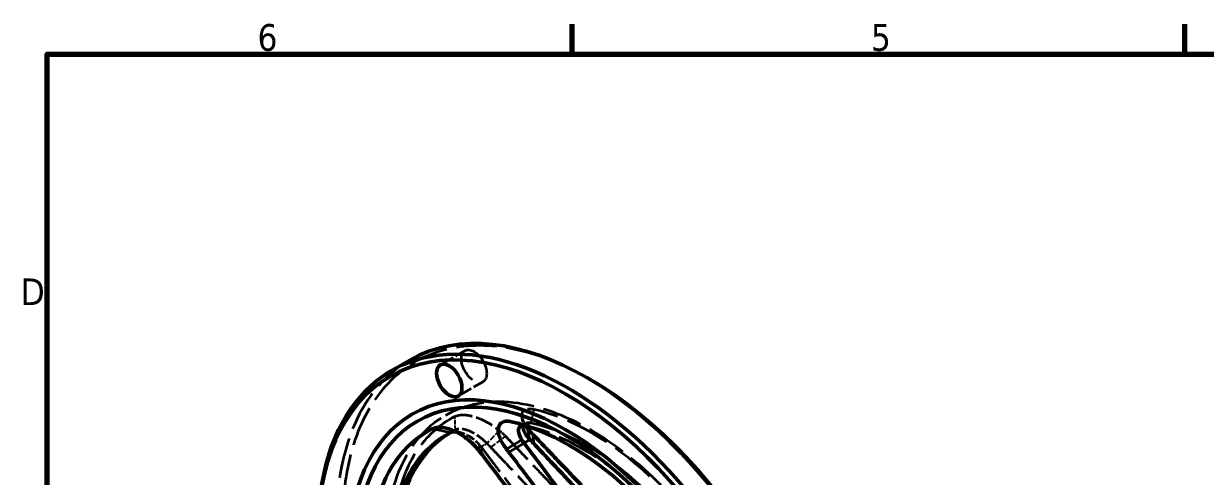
# Model space of a CAD drawing. Header units: millimetres. Extents: x 0 to 840, y 0 to 594.
# Drawn here: x 14.6 to 284.7, y 477.6 to 581 of the extents above; entities that cross this region are included whole.
import ezdxf

# ---------------------------------------------------------------- set-up
doc = ezdxf.new("R2010")
doc.units = ezdxf.units.MM
doc.header["$LTSCALE"] = 2
doc.linetypes.add('DASHED', pattern=[0.2067, 0.1654, -0.0413])
for name, color, linetype, lineweight in [('Border (ANSI)', 7, 'Continuous', 70), ('Hidden (ANSI)', 7, 'DASHED', 35), ('Hidden Narrow (ANSI)', 7, 'DASHED', 25), ('Visible (ANSI)', 7, 'Continuous', 50), ('Visible Narrow (ANSI)', 7, 'Continuous', 35)]:
    doc.layers.add(name, color=color, linetype=linetype, lineweight=lineweight)
doc.styles.add('Note Text (ANSI)', font='tahoma.ttf')

# ---------------------------------------------------------------- blocks, each defined once
blk = doc.blocks.new('Borders Default Border')
at = {"layer": 'Border (ANSI)'}
for p, q in [((70, 287), (70, 290.45)), ((140, 287), (140, 290.45))]:
    blk.add_line(p, q, dxfattribs=at)
at = {"layer": 'Border (ANSI)', "flags": 128}
blk.add_lwpolyline([(10, 10), (10, 287), (410, 287), (410, 10), (10, 10)], dxfattribs=at)
at = {"layer": 'Border (ANSI)', "char_height": 3.05, "attachment_point": 7, "style": 'Note Text (ANSI)'}
for s, insert in [('6', (34.03, 287.34)), ('5', (104.11, 287.34)), ('D', (6.96, 258.35))]:
    blk.add_mtext(s, dxfattribs=dict(at, insert=insert))

msp = doc.modelspace()

# ---------------------------------------------------------------- linework, layer by layer
at = {"layer": 'Hidden (ANSI)', "ltscale": 7.618686}
for p, q in [((115.501, 506.313), (109.844, 503.047)), ((119.601, 499.211), (113.944, 495.945))]:
    msp.add_line(p, q, dxfattribs=at)
at = {"layer": 'Hidden (ANSI)', "ltscale": 4.635411}
msp.add_line((131.31, 488.649), (128.018, 489.577), dxfattribs=at)
at = {"layer": 'Hidden (ANSI)', "ltscale": 1.468492}
msp.add_line((129.268, 489.663), (128.177, 489.033), dxfattribs=at)
at = {"layer": 'Hidden (ANSI)', "ltscale": 1.481331}
msp.add_line((112.282, 487.659), (111.182, 487.024), dxfattribs=at)
at = {"layer": 'Hidden (ANSI)', "ltscale": 27.634188}
msp.add_ellipse((144.068, 434.42), major_axis=(-40, 69.282), ratio=0.5773503, start_param=5.4977871, end_param=10.2101761, dxfattribs=at)
at = {"layer": 'Hidden (ANSI)', "ltscale": 31.157547}
msp.add_ellipse((117.551, 502.762), major_axis=(-2.05, 3.551), ratio=0.5773503, dxfattribs=at)
at = {"layer": 'Hidden (ANSI)', "ltscale": 27.979616}
msp.add_ellipse((143.361, 434.011), major_axis=(40.5, -70.148), ratio=0.5773503, start_param=3.1415927, end_param=6.2831853, dxfattribs=at)
at = {"layer": 'Hidden (ANSI)', "ltscale": 27.864473}
msp.add_ellipse((144.068, 434.42), major_axis=(-33, 57.158), ratio=0.5773503, dxfattribs=at)
at = {"layer": 'Hidden (ANSI)', "ltscale": 30.629616}
for major_axis, start_param, end_param in [((32.356, -56.043), 2.0626909, 2.6496981), ((-32.356, 56.043), 6.2514811, 6.8384883)]:
    msp.add_ellipse((144.498, 434.668), major_axis=major_axis, ratio=0.5773503, start_param=start_param, end_param=end_param, dxfattribs=at)
at = {"layer": 'Hidden (ANSI)', "ltscale": 29.117342}
msp.add_ellipse((142.182, 433.331), major_axis=(31, -53.694), ratio=0.5773503, start_param=2.0626909, end_param=2.6451316, dxfattribs=at)
at = {"layer": 'Hidden (ANSI)', "ltscale": 29.345629}
msp.add_ellipse((143.282, 433.966), major_axis=(-31, 53.694), ratio=0.5773503, start_param=5.2042835, end_param=5.7912908, dxfattribs=at)
at = {"layer": 'Hidden (ANSI)', "ltscale": 2.91948}
msp.add_ellipse((143.282, 433.966), major_axis=(-31, 53.694), ratio=0.5773503, start_param=6.2514811, end_param=6.3009273, dxfattribs=at)
at = {"layer": 'Hidden (ANSI)', "ltscale": 12.125346}
msp.add_open_spline([(113.183, 491.275), (113.669, 491.521), (114.309, 491.657), (115.668, 491.657), (116.362, 491.559), (117.485, 491.276), (117.909, 491.143), (118.555, 490.905), (118.792, 490.811), (119.031, 490.708), (119.811, 490.374), (120.606, 489.956), (122.056, 489.053), (122.719, 488.576), (123.311, 488.091)], degree=3, knots=[-0.83951919, -0.83951919, -0.83951919, -0.83951919, -0.6685435, -0.6685435, -0.52112011, -0.52112011, -0.43197017, -0.43197017, -0.38141584, -0.38141584, -0.38141584, -0.21598509, -0.21598509, -0.0624272, -0.0624272, -0.0624272, -0.0624272], dxfattribs=at)
at = {"layer": 'Hidden (ANSI)', "ltscale": 11.427886}
msp.add_open_spline([(129.419, 489.129), (129.192, 489.479), (128.999, 489.826), (128.621, 490.672), (128.5, 491.15), (128.497, 491.554), (128.496, 491.677), (128.505, 491.794), (128.561, 492.094), (128.63, 492.272), (128.919, 492.68), (129.206, 492.867), (130.039, 493.062), (130.621, 493.035), (131.259, 492.889)], degree=3, knots=[-1.56961962, -1.56961962, -1.56961962, -1.56961962, -1.4630533, -1.4630533, -1.29762254, -1.29762254, -1.29762254, -1.24706822, -1.24706822, -1.15791827, -1.15791827, -1.01049488, -1.01049488, -0.83951919, -0.83951919, -0.83951919, -0.83951919], dxfattribs=at)
at = {"layer": 'Hidden (ANSI)', "ltscale": 3.607129}
msp.add_open_spline([(128.815, 488.629), (128.734, 489.553), (128.632, 490.416), (128.519, 491.25)], degree=3, dxfattribs=at)
at = {"layer": 'Hidden (ANSI)', "ltscale": 3.777518}
msp.add_open_spline([(130.599, 489.747), (130.112, 489.858), (129.678, 489.849), (129.124, 489.607), (128.958, 489.423), (128.875, 489.191)], degree=3, knots=[0.83951919, 0.83951919, 0.83951919, 0.83951919, 1.01049488, 1.01049488, 1.1470578, 1.1470578, 1.1470578, 1.1470578], dxfattribs=at)
at = {"layer": 'Hidden (ANSI)', "ltscale": 4.569459}
msp.add_open_spline([(111.814, 488.433), (112.721, 488.146), (113.638, 487.856), (114.544, 487.605)], degree=3, dxfattribs=at)
at = {"layer": 'Hidden (ANSI)', "ltscale": 8.973341}
msp.add_open_spline([(120.517, 485.113), (120.18, 485.467), (119.779, 485.841), (118.845, 486.598), (118.302, 486.979), (117.745, 487.306), (117.575, 487.405), (117.403, 487.5), (116.931, 487.744), (116.615, 487.889), (115.763, 488.216), (115.223, 488.359), (114.157, 488.462), (113.651, 488.387), (113.28, 488.2)], degree=3, knots=[0.0624272, 0.0624272, 0.0624272, 0.0624272, 0.21598509, 0.21598509, 0.38141584, 0.38141584, 0.38141584, 0.43197017, 0.43197017, 0.52112011, 0.52112011, 0.6685435, 0.6685435, 0.83951919, 0.83951919, 0.83951919, 0.83951919], dxfattribs=at)
at = {"layer": 'Hidden (ANSI)', "ltscale": 6.105576}
msp.add_open_spline([(113.393, 487.791), (113.551, 487.787), (113.716, 487.772), (114.146, 487.708), (114.417, 487.645), (114.794, 487.531), (114.902, 487.495), (115.013, 487.455), (115.44, 487.302), (115.902, 487.089), (116.946, 486.481), (117.53, 486.051), (118.214, 485.422), (118.393, 485.245), (118.565, 485.06)], degree=3, knots=[-0.59759899, -0.59759899, -0.59759899, -0.59759899, -0.52556336, -0.52556336, -0.41568105, -0.41568105, -0.37286189, -0.37286189, -0.37286189, -0.20784052, -0.20784052, 0, 0, 0.07316, 0.07316, 0.07316, 0.07316], dxfattribs=at)
at = {"layer": 'Hidden (ANSI)', "ltscale": 2.019321}
msp.add_open_spline([(123.311, 488.091), (123.552, 487.894), (123.781, 487.695), (124.263, 487.257), (124.523, 487.004), (124.771, 486.744)], degree=3, knots=[-0.0624272, -0.0624272, -0.0624272, -0.0624272, 0, 0, 0.07668751, 0.07668751, 0.07668751, 0.07668751], dxfattribs=at)
at = {"layer": 'Hidden (ANSI)', "ltscale": 21.892319}
msp.add_open_spline([(124.771, 486.744), (125.227, 486.265), (125.678, 485.792), (126.841, 484.573), (127.54, 483.84), (129.315, 481.978), (130.359, 480.882), (131.358, 479.833), (132.358, 478.783), (133.312, 477.781), (134.835, 476.18), (135.426, 475.559), (136.001, 474.954)], degree=3, knots=[-2.1306511, -2.1306511, -2.1306511, -2.1306511, -1.9283799, -1.9283799, -1.5979911, -1.5979911, -1.0653255, -1.0653255, -1.0653255, -0.5326628, -0.5326628, -0.1789481, -0.1789481, -0.1789481, -0.1789481], dxfattribs=at)
at = {"layer": 'Hidden (ANSI)', "ltscale": 0.947571}
msp.add_open_spline([(118.565, 485.06), (118.677, 484.94), (118.783, 484.819), (118.985, 484.577), (119.081, 484.457), (119.172, 484.336)], degree=3, knots=[0, 0, 0, 0, 0.036432762, 0.036432762, 0.072865524, 0.072865524, 0.072865524, 0.072865524], dxfattribs=at)
at = {"layer": 'Hidden (ANSI)', "ltscale": 21.30863}
msp.add_open_spline([(119.172, 484.336), (120.023, 483.209), (120.837, 482.132), (122.563, 479.845), (123.46, 478.656), (124.314, 477.522), (125.168, 476.389), (125.98, 475.311), (127.242, 473.633), (127.715, 473.005), (128.446, 472.032), (128.712, 471.678), (128.975, 471.327)], degree=3, knots=[0.0728655, 0.0728655, 0.0728655, 0.0728655, 0.4138002, 0.4138002, 0.8276005, 0.8276005, 0.8276005, 1.241403, 1.241403, 1.5013859, 1.5013859, 1.655201, 1.655201, 1.655201, 1.655201], dxfattribs=at)
at = {"layer": 'Hidden (ANSI)', "ltscale": 1.337729}
msp.add_open_spline([(121.39, 484.2), (121.229, 484.369), (121.07, 484.535), (120.786, 484.832), (120.654, 484.969), (120.517, 485.113)], degree=3, knots=[-0.07668751, -0.07668751, -0.07668751, -0.07668751, 0, 0, 0.0624272, 0.0624272, 0.0624272, 0.0624272], dxfattribs=at)
at = {"layer": 'Hidden (ANSI)', "ltscale": 21.877134}
msp.add_open_spline([(132.585, 472.373), (132.013, 472.98), (131.425, 473.604), (129.907, 475.211), (128.956, 476.217), (127.96, 477.27), (126.964, 478.323), (125.923, 479.422), (124.153, 481.289), (123.455, 482.024), (122.296, 483.246), (121.845, 483.721), (121.39, 484.2)], degree=3, knots=[0.1789481, 0.1789481, 0.1789481, 0.1789481, 0.5326628, 0.5326628, 1.0653255, 1.0653255, 1.0653255, 1.5979911, 1.5979911, 1.9283799, 1.9283799, 2.1306511, 2.1306511, 2.1306511, 2.1306511], dxfattribs=at)
at = {"layer": 'Hidden Narrow (ANSI)', "ltscale": 3.058389}
for p, q in [((130.599, 489.747), (131.259, 492.889)), ((113.28, 488.2), (113.183, 491.275))]:
    msp.add_line(p, q, dxfattribs=at)
at = {"layer": 'Hidden Narrow (ANSI)', "ltscale": 1.481331}
for p, q in [((130.599, 489.747), (129.499, 489.112)), ((113.28, 488.2), (112.18, 487.565))]:
    msp.add_line(p, q, dxfattribs=at)
at = {"layer": 'Hidden Narrow (ANSI)', "ltscale": 4.030493}
msp.add_line((123.311, 488.091), (120.517, 485.113), dxfattribs=at)
at = {"layer": 'Hidden Narrow (ANSI)', "ltscale": 4.13945}
msp.add_line((121.39, 484.2), (124.771, 486.744), dxfattribs=at)
at = {"layer": 'Hidden Narrow (ANSI)', "ltscale": 4.026034}
msp.add_line((118.565, 485.06), (118.836, 483.285), dxfattribs=at)
at = {"layer": 'Hidden Narrow (ANSI)', "ltscale": 1.811612}
msp.add_line((120.517, 485.113), (119.172, 484.336), dxfattribs=at)
at = {"layer": 'Hidden Narrow (ANSI)', "ltscale": 3.964111}
msp.add_line((119.388, 482.556), (119.172, 484.336), dxfattribs=at)
at = {"layer": 'Visible (ANSI)'}
for p, q in [((102.861, 504.159), (98.618, 501.71)), ((144.068, 499.739), (143.361, 500.148))]:
    msp.add_line(p, q, dxfattribs=at)
for centre, major_axis, start_param, end_param in [((139.118, 431.562), (40.5, -70.148), 5.4977871, 10.2101761), ((143.361, 434.011), (-40.5, 70.148), 3.1415927, 6.2831853), ((144.068, 434.42), (-40, 69.282), 3.9269908, 5.4977871), ((139.39, 431.719), (-32.423, 56.158), 5.2042835, 5.7912908), ((142.182, 433.331), (31, -53.694), 2.6451316, 2.6496981), ((139.39, 431.719), (-32.423, 56.158), 6.2514811, 6.8384883), ((142.182, 433.331), (-31, 53.694), 6.2514811, 6.8384883), ((143.282, 433.966), (-31, 53.694), 0.017742, 0.555303)]:
    msp.add_ellipse(centre, major_axis=major_axis, ratio=0.5773503, start_param=start_param, end_param=end_param, dxfattribs=at)
for centre, major_axis in [((138.411, 431.154), (-40, 69.282)), ((138.411, 431.154), (35, -60.622)), ((111.894, 499.496), (2.05, -3.551)), ((138.634, 431.283), (-34.026, 58.934))]:
    msp.add_ellipse(centre, major_axis=major_axis, ratio=0.5773503, dxfattribs=at)
for points, knots in [([(118.836, 483.285), (118.617, 483.572), (118.383, 483.856), (117.463, 484.894), (116.622, 485.678), (114.986, 486.901), (114.217, 487.379), (113.468, 487.754), (113.273, 487.852), (113.081, 487.942), (112.402, 488.24), (111.897, 488.422), (110.65, 488.752), (109.921, 488.834), (108.798, 488.741), (108.367, 488.622), (108.011, 488.442)], [-0.07316, -0.07316, -0.07316, -0.07316, 0, 0, 0.20784052, 0.20784052, 0.37286189, 0.37286189, 0.37286189, 0.41568105, 0.41568105, 0.52556336, 0.52556336, 0.69167746, 0.69167746, 0.81888378, 0.81888378, 0.81888378, 0.81888378]), ([(126.124, 490.06), (125.657, 490.167), (125.21, 490.207), (124.303, 490.119), (123.885, 489.935), (123.403, 489.449), (123.267, 489.21), (123.151, 488.842), (123.126, 488.732), (123.108, 488.615), (123.04, 488.167), (123.088, 487.624), (123.462, 486.289), (123.861, 485.466), (124.543, 484.407), (124.744, 484.12), (124.962, 483.832)], [-2.27737672, -2.27737672, -2.27737672, -2.27737672, -2.15017039, -2.15017039, -1.98405629, -1.98405629, -1.87417398, -1.87417398, -1.83135483, -1.83135483, -1.83135483, -1.66633346, -1.66633346, -1.45849294, -1.45849294, -1.38533294, -1.38533294, -1.38533294, -1.38533294]), ([(128.472, 485.945), (128.357, 486.135), (128.256, 486.319), (127.928, 486.98), (127.773, 487.448), (127.689, 488.141), (127.718, 488.398), (127.8, 488.597), (127.821, 488.649), (127.845, 488.696), (127.943, 488.853), (128.038, 488.948), (128.335, 489.13), (128.566, 489.187), (129.039, 489.193), (129.264, 489.165), (129.499, 489.112)], [1.38533294, 1.38533294, 1.38533294, 1.38533294, 1.45849294, 1.45849294, 1.66633346, 1.66633346, 1.83135483, 1.83135483, 1.83135483, 1.87417398, 1.87417398, 1.98405629, 1.98405629, 2.15017039, 2.15017039, 2.27737672, 2.27737672, 2.27737672, 2.27737672]), ([(128.875, 489.191), (128.868, 489.172), (128.862, 489.154), (128.811, 488.978), (128.799, 488.804), (128.825, 488.52), (128.844, 488.412), (128.872, 488.299), (128.963, 487.931), (129.155, 487.519), (129.668, 486.724), (129.978, 486.342), (130.315, 485.988)], [1.1470578, 1.1470578, 1.1470578, 1.1470578, 1.15791827, 1.15791827, 1.24706822, 1.24706822, 1.29762254, 1.29762254, 1.29762254, 1.4630533, 1.4630533, 1.61661118, 1.61661118, 1.61661118, 1.61661118]), ([(112.18, 487.565), (112.359, 487.655), (112.571, 487.723), (112.991, 487.787), (113.186, 487.798), (113.393, 487.791)], [-0.81888378, -0.81888378, -0.81888378, -0.81888378, -0.69167746, -0.69167746, -0.59759899, -0.59759899, -0.59759899, -0.59759899]), ([(130.899, 487.291), (130.651, 487.551), (130.423, 487.807), (130.05, 488.255), (129.89, 488.46), (129.74, 488.665)], [-1.7557259, -1.7557259, -1.7557259, -1.7557259, -1.67903839, -1.67903839, -1.61661118, -1.61661118, -1.61661118, -1.61661118]), ([(142.133, 475.502), (141.558, 476.106), (140.967, 476.727), (139.443, 478.328), (138.488, 479.331), (137.489, 480.38), (136.489, 481.429), (135.444, 482.525), (133.669, 484.387), (132.969, 485.121), (131.807, 486.34), (131.355, 486.813), (130.899, 487.291)], [-2.8756686, -2.8756686, -2.8756686, -2.8756686, -2.5219539, -2.5219539, -1.9892911, -1.9892911, -1.9892911, -1.4566256, -1.4566256, -1.1262367, -1.1262367, -0.9239656, -0.9239656, -0.9239656, -0.9239656]), ([(124.962, 483.832), (125.055, 483.709), (125.147, 483.587), (125.331, 483.345), (125.423, 483.224), (125.514, 483.104)], [-2.796855818, -2.796855818, -2.796855818, -2.796855818, -2.760423056, -2.760423056, -2.723990294, -2.723990294, -2.723990294, -2.723990294]), ([(128.97, 485.211), (128.878, 485.332), (128.791, 485.453), (128.625, 485.698), (128.547, 485.821), (128.472, 485.945)], [2.723990294, 2.723990294, 2.723990294, 2.723990294, 2.760423056, 2.760423056, 2.796855818, 2.796855818, 2.796855818, 2.796855818]), ([(138.773, 472.202), (138.51, 472.553), (138.244, 472.907), (137.513, 473.88), (137.04, 474.508), (135.778, 476.186), (134.966, 477.264), (134.112, 478.397), (133.258, 479.531), (132.361, 480.72), (130.635, 483.007), (129.821, 484.084), (128.97, 485.211)], [1.1416548, 1.1416548, 1.1416548, 1.1416548, 1.29547, 1.29547, 1.5554528, 1.5554528, 1.9692553, 1.9692553, 1.9692553, 2.3830556, 2.3830556, 2.7239903, 2.7239903, 2.7239903, 2.7239903]), ([(130.315, 485.988), (130.451, 485.844), (130.584, 485.707), (130.868, 485.41), (131.027, 485.245), (131.188, 485.075)], [1.61661118, 1.61661118, 1.61661118, 1.61661118, 1.67903839, 1.67903839, 1.7557259, 1.7557259, 1.7557259, 1.7557259]), ([(131.188, 485.075), (131.643, 484.596), (132.094, 484.121), (133.253, 482.9), (133.951, 482.164), (135.721, 480.297), (136.762, 479.198), (137.758, 478.145), (138.754, 477.092), (139.705, 476.086), (141.222, 474.479), (141.811, 473.855), (142.383, 473.248)], [0.9239656, 0.9239656, 0.9239656, 0.9239656, 1.1262367, 1.1262367, 1.4566256, 1.4566256, 1.9892911, 1.9892911, 1.9892911, 2.5219539, 2.5219539, 2.8756686, 2.8756686, 2.8756686, 2.8756686]), ([(119.388, 482.556), (119.297, 482.677), (119.205, 482.797), (119.021, 483.04), (118.928, 483.162), (118.836, 483.285)], [-0.072865524, -0.072865524, -0.072865524, -0.072865524, -0.036432762, -0.036432762, 0, 0, 0, 0]), ([(129.212, 469.586), (128.948, 469.936), (128.681, 470.288), (127.948, 471.257), (127.474, 471.883), (126.209, 473.555), (125.396, 474.629), (124.54, 475.759), (123.684, 476.889), (122.785, 478.075), (121.056, 480.357), (120.241, 481.431), (119.388, 482.556)], [-1.655201, -1.655201, -1.655201, -1.655201, -1.5013859, -1.5013859, -1.241403, -1.241403, -0.8276005, -0.8276005, -0.8276005, -0.4138002, -0.4138002, -0.0728655, -0.0728655, -0.0728655, -0.0728655]), ([(125.514, 483.104), (126.368, 481.978), (127.182, 480.904), (128.912, 478.622), (129.811, 477.437), (130.667, 476.307), (131.523, 475.177), (132.337, 474.102), (133.603, 472.431), (134.077, 471.805), (134.81, 470.836), (135.077, 470.483), (135.341, 470.133)], [-2.7239903, -2.7239903, -2.7239903, -2.7239903, -2.3830556, -2.3830556, -1.9692553, -1.9692553, -1.9692553, -1.5554528, -1.5554528, -1.29547, -1.29547, -1.1416548, -1.1416548, -1.1416548, -1.1416548])]:
    msp.add_open_spline(points, degree=3, knots=knots, dxfattribs=at)
msp.add_open_spline([(129.74, 488.665), (129.627, 488.82), (129.52, 488.974), (129.419, 489.129)], degree=3, dxfattribs=at)
at = {"layer": 'Visible Narrow (ANSI)'}
for p, q in [((129.499, 489.112), (126.124, 490.06)), ((112.18, 487.565), (108.011, 488.442)), ((130.315, 485.988), (129.74, 488.665)), ((130.899, 487.291), (131.188, 485.075)), ((124.962, 483.832), (128.472, 485.945)), ((128.97, 485.211), (125.514, 483.104)), ((130.315, 485.988), (128.97, 485.211))]:
    msp.add_line(p, q, dxfattribs=at)

# ---------------------------------------------------------------- block references
at = {"xscale": 2, "yscale": 2, "zscale": 2}
msp.add_blockref('Borders Default Border', (0, 0), dxfattribs=at)

doc.saveas('drawing.dxf')
